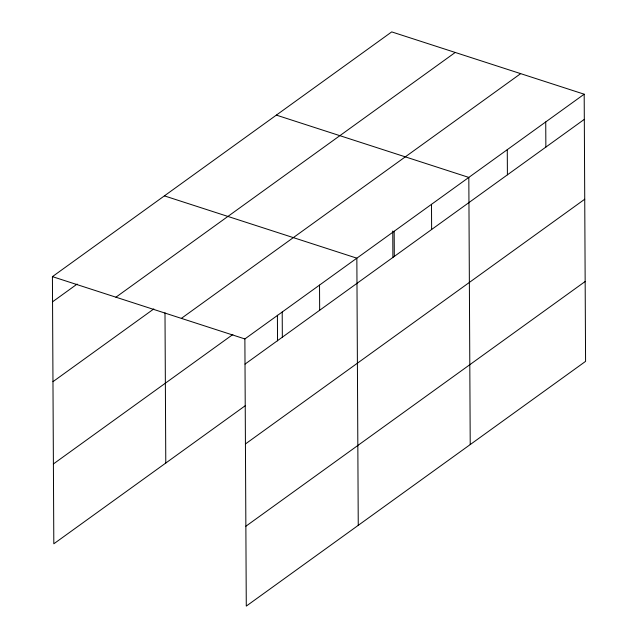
<?xml version="1.0" encoding="UTF-8"?>
<svg xmlns="http://www.w3.org/2000/svg" width="638" height="638" viewBox="0 0 638 638"><rect width="100%" height="100%" fill="white"/><g stroke="black" fill="none" stroke-linecap="round" stroke-linejoin="round"><path stroke-width="0.96" d="M245.199 405.76L53.815 543.799L52.42 276.637L391.716 31.9L584.185 94.201L585.58 361.363L246.284 606.1L244.88 338.938L584.185 94.201M52.547 301.806L77.166 284.054M115.933 297.196L455.229 52.46M52.97 381.668L153.822 308.92M181.367 318.378L520.672 73.641M53.401 463.946L232.87 334.495M245.016 364.107L584.312 119.362M245.431 443.96L584.735 199.223M245.861 526.238L585.166 281.502M276.358 115.111L468.818 177.412L470.222 444.574M164.389 195.874L356.849 258.175L358.253 525.337M52.42 276.637L244.88 338.938M545.729 121.938L545.865 147.099M507.274 149.675L507.409 174.836M431.495 204.327L431.631 229.497M394.172 231.251L394.308 256.42M392.761 231.036L392.896 257.656M319.526 285.098L319.662 310.259M282.203 312.014L282.339 337.183M277.402 315.236L277.538 340.867M164.995 312.795L165.784 463.036"/></g></svg>
